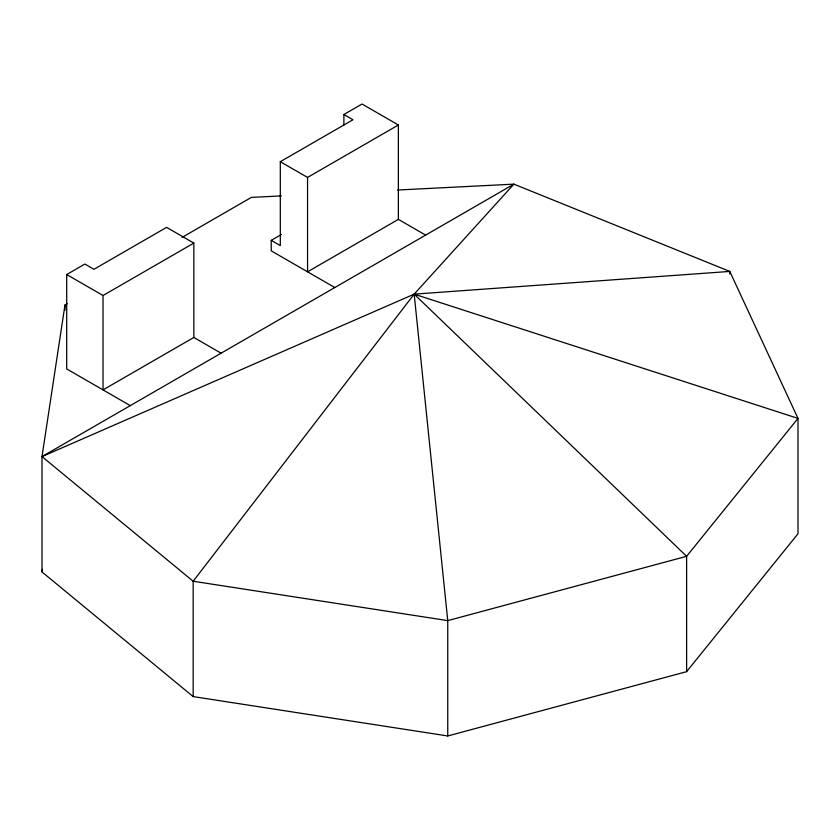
<?xml version="1.0" encoding="UTF-8"?>
<svg xmlns="http://www.w3.org/2000/svg" width="840" height="840" viewBox="0 0 840 840"><rect width="100%" height="100%" fill="white"/><g stroke="black" fill="none" stroke-linecap="round" stroke-linejoin="round"><path stroke-width="1.26" d="M397.635 190.019L513.891 184.149L729.782 271.425L798 418.404L798 533.757L686.616 671.664L447.752 735.966L193.168 696.591L42 571.946L42 456.593L64.974 305.004L67.242 303.692M42 571.946L42.389 569.352M42 456.593L414.173 294.147L798 418.404L686.616 556.311L447.752 620.624L193.168 581.238L42 456.593L513.891 184.149L414.173 294.147L193.168 581.238L193.168 696.591M130.273 405.626L66.707 368.928L66.707 274.544L84.871 264.054L93.944 269.304L166.603 227.357L193.841 243.085L193.841 337.459L103.026 389.897L103.026 295.512L193.841 243.085M343.885 125.002L343.885 114.513L362.05 104.034L398.37 125.002L398.37 219.377L307.556 271.814L307.556 177.429L398.37 125.002M334.803 287.543L271.226 250.845L271.226 240.356L280.308 245.595L280.308 161.7L352.968 119.763L343.885 114.513M182.018 237.426L251.339 197.41L281.379 195.888M271.226 240.356L281.453 234.454M447.752 735.966L447.752 620.624L414.173 294.147L729.782 271.425L729.782 274.05M398.37 219.377L425.618 235.106M280.308 161.7L307.556 177.429M193.841 337.459L221.088 353.189M66.707 274.544L103.026 295.512M414.173 294.147L686.616 556.311L686.616 671.664M64.974 305.004L64.974 310.233"/></g></svg>
